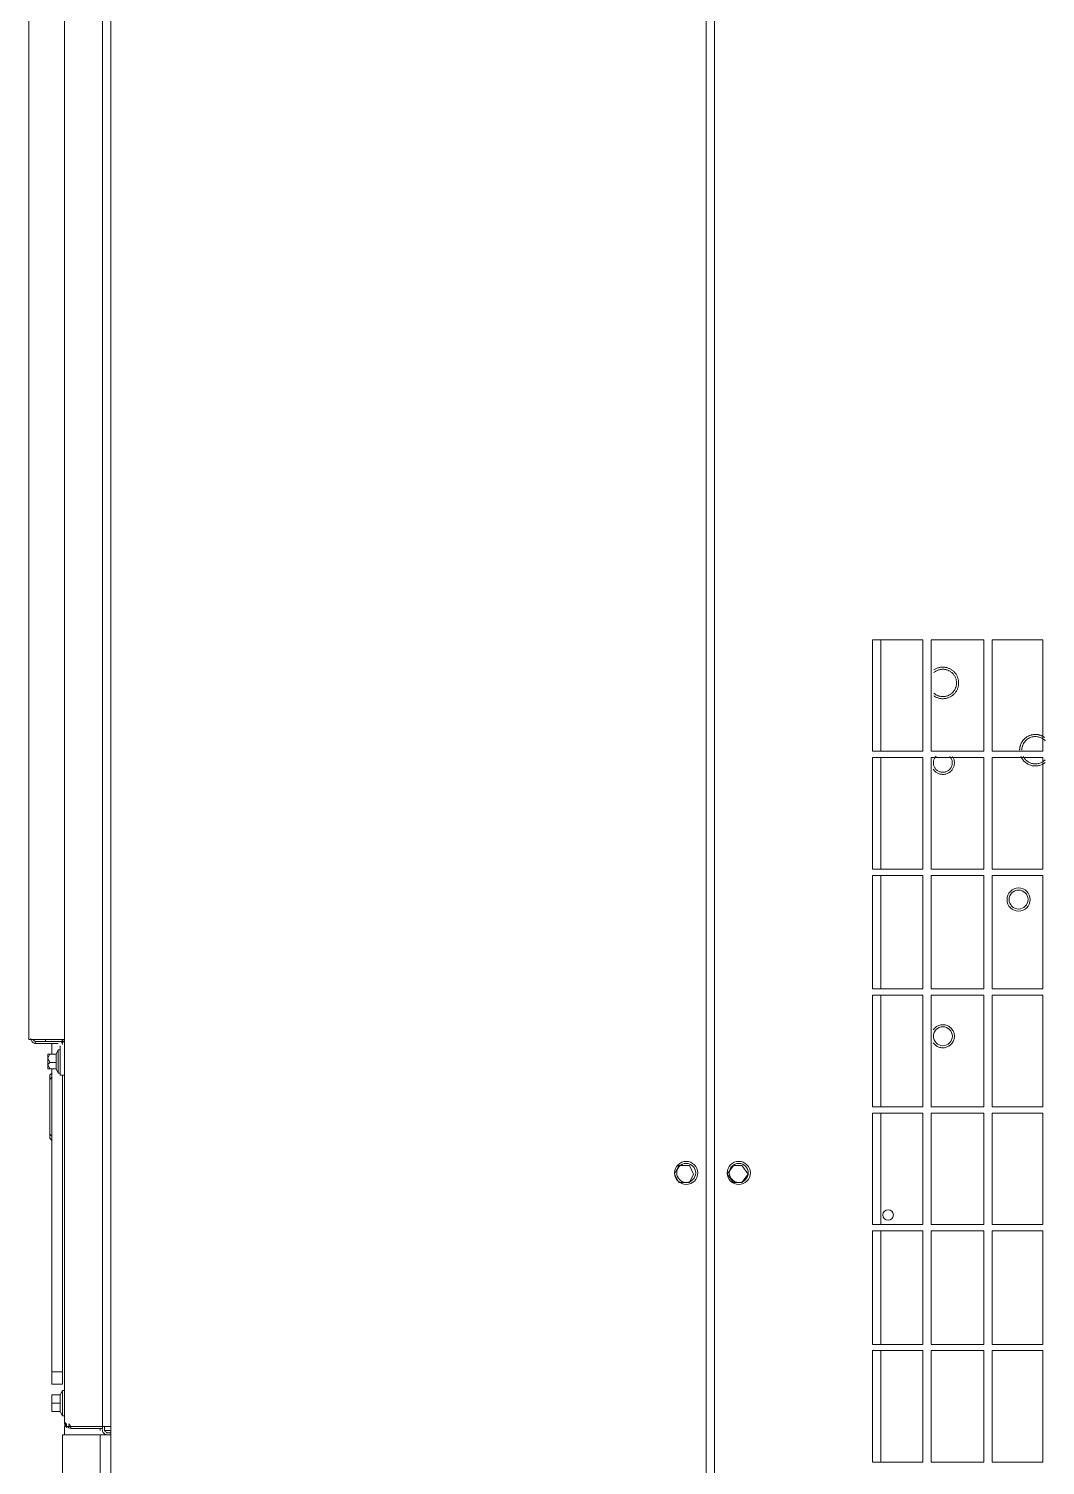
# Model space of a CAD drawing. Extents: x 0 to 160756, y 0 to 229247.
# Drawn here: x 92744 to 93332, y 78941 to 79772 of the extents above; entities that cross this region are included whole.
import ezdxf

# ---------------------------------------------------------------- set-up
doc = ezdxf.new("R2010")
doc.units = 0
doc.header["$LTSCALE"] = 10
doc.layers.add('XCM7Q30CDA-200K$0$xCUP-L40-M03-HVAC-EQ$0$XCUP-L40-HVAC-EQ$0$XCUP-L40-HVAC-EQ$0$XCUP-L40-HVAC-機房EQ$0$U-CDA-EQ', color=3, linetype='Continuous', lineweight=25)

# ---------------------------------------------------------------- blocks, each defined once
blk = doc.blocks.new('XCM7Q30CDA-200K$0$xCUP-L40-M03-HVAC-EQ$0$XCUP-L40-HVAC-EQ$0$XCUP-L40-HVAC-EQ$0$E315n')
at = {"layer": 'XCM7Q30CDA-200K$0$xCUP-L40-M03-HVAC-EQ$0$XCUP-L40-HVAC-EQ$0$XCUP-L40-HVAC-EQ$0$XCUP-L40-HVAC-機房EQ$0$U-CDA-EQ', "lineweight": 0}
for points in [[(666.78, 4995.13), (668, 4995.13)], [(666.78, 4995.13), (666.78, 4981.75)], [(669.83, 4997.57), (669.51, 4997.55), (669.21, 4997.5), (668.92, 4997.43), (668.51, 4997.27), (668.13, 4997.05), (667.78, 4996.78), (667.48, 4996.46), (667.22, 4996.1), (667.02, 4995.71), (666.88, 4995.28), (666.82, 4994.99), (666.79, 4994.68)], [(668, 4995.13), (668, 4989.05)], [(668.99, 4996.14), (668.67, 4995.93), (668.37, 4995.62), (668.18, 4995.31), (668.07, 4995.02), (668.01, 4994.71)], [(2215.89, 4998.78), (669.22, 4998.78)], [(669.22, 4998.78), (669.22, 4997.57)], [(669.22, 4997.57), (669.22, 4995.13)], [(669.22, 4995.13), (669.22, 4978.1)], [(660.7, 4987.83), (652.18, 4987.83)], [(652.18, 4986.62), (652.18, 4987.83)], [(654.62, 4987.83), (652.18, 4986.62)], [(655.83, 4986.62), (654.62, 4987.83)], [(658.27, 4987.83), (655.83, 4986.62)], [(660.7, 4986.62), (658.27, 4987.83)], [(660.7, 4987.83), (660.7, 4986.62)], [(668, 4989.05), (669.22, 4989.05)], [(668, 4978.1), (668, 4989.05)], [(440.47, 4979.32), (15.82, 4979.32)], [(440.47, 4957.41), (440.47, 4979.32)], [(453.85, 4980.53), (451.42, 4979.32)], [(451.42, 4979.32), (466.02, 4979.32)], [(451.42, 4979.32), (451.42, 4978.1)], [(463.59, 4985.4), (453.85, 4985.4)], [(453.85, 4980.53), (453.85, 4985.4)], [(456.28, 4985.4), (453.85, 4985.4)], [(458.72, 4980.53), (453.85, 4980.53)], [(458.72, 4985.4), (456.28, 4985.4)], [(458.72, 4980.53), (458.72, 4985.4)], [(461.15, 4985.4), (458.72, 4985.4)], [(463.59, 4980.53), (458.72, 4980.53)], [(463.59, 4985.4), (461.15, 4985.4)], [(463.59, 4985.4), (463.59, 4980.53)], [(463.59, 4980.53), (466.02, 4979.32)], [(466.02, 4979.32), (466.02, 4978.1)], [(469.67, 4985.4), (507.39, 4985.4)], [(469.67, 4985.4), (469.67, 4979.32)], [(469.67, 4979.32), (648.53, 4979.32)], [(476.97, 4979.32), (476.97, 4985.4)], [(652.18, 4985.4), (507.39, 4985.4)], [(612.03, 4986.62), (610.81, 4985.4)], [(648.53, 4986.62), (612.03, 4986.62)], [(614.46, 4986.62), (613.25, 4985.4)], [(615.68, 4986.62), (624.2, 4986.62)], [(625.41, 4986.62), (626.63, 4986.62)], [(626.63, 4986.62), (627.85, 4986.62)], [(627.85, 4986.62), (630.28, 4986.62)], [(630.28, 4986.62), (633.93, 4986.62)], [(633.93, 4986.62), (636.36, 4986.62)], [(636.36, 4986.62), (637.58, 4986.62)], [(637.58, 4986.62), (640.02, 4986.62)], [(640.02, 4986.62), (644.88, 4986.62)], [(646.1, 4986.62), (647.32, 4985.4)], [(648.53, 4986.62), (649.75, 4985.4)], [(665.57, 4980.53), (648.53, 4980.53)], [(648.53, 4978.1), (648.53, 4980.53)], [(649.75, 4981.75), (652.18, 4982.97)], [(649.75, 4981.75), (663.13, 4981.75)], [(649.75, 4980.53), (649.75, 4981.75)], [(649.75, 4980.53), (663.13, 4980.53)], [(652.18, 4982.97), (652.18, 4986.62)], [(652.18, 4982.97), (655.83, 4982.97)], [(655.83, 4982.97), (655.83, 4986.62)], [(655.83, 4982.97), (660.7, 4982.97)], [(660.7, 4982.97), (660.7, 4986.62)], [(666.78, 4985.4), (660.7, 4985.4)], [(663.13, 4981.75), (660.7, 4982.97)], [(663.13, 4980.53), (663.13, 4981.75)], [(666.18, 4979.32), (666.54, 4979.35), (666.89, 4979.46), (667.2, 4979.63), (667.53, 4979.91), (667.78, 4980.27), (667.92, 4980.6), (667.99, 4980.95)], [(666.18, 4978.1), (666.52, 4978.12), (666.85, 4978.17), (667.17, 4978.27), (667.48, 4978.39), (667.77, 4978.55), (668.13, 4978.81), (668.45, 4979.12), (668.72, 4979.47), (668.89, 4979.76)], [(666.78, 4979.32), (668, 4979.32)], [(440.47, 4978.1), (445.33, 4978.1)], [(448.38, 4978.1), (447.94, 4978.08), (447.52, 4978.01), (447.11, 4977.91), (446.72, 4977.76), (446.35, 4977.58), (446, 4977.37), (445.67, 4977.12), (445.37, 4976.85), (445.09, 4976.55), (444.85, 4976.22), (444.63, 4975.87), (444.45, 4975.5), (444.31, 4975.1), (444.2, 4974.7), (444.14, 4974.27), (444.12, 4973.84)], [(444.12, 4974.45), (445.33, 4974.45)], [(444.12, 4974.45), (444.12, 4956.2)], [(447.16, 4978.1), (446.86, 4978.08), (446.56, 4978.04), (446.27, 4977.96), (445.9, 4977.82), (445.56, 4977.64), (445.23, 4977.41), (444.95, 4977.14), (444.69, 4976.83)], [(446.55, 4976.88), (445.33, 4976.88)], [(445.33, 4976.88), (445.33, 4974.45)], [(446.55, 4975.66), (445.33, 4974.45)], [(445.33, 4974.45), (445.33, 4956.2)], [(446.08, 4975.79), (445.97, 4975.49)], [(447.77, 4978.1), (446.55, 4976.88)], [(446.72, 4975.54), (446.62, 4975.25)], [(2241.44, 4978.1), (447.77, 4978.1)], [(386.93, 4957.41), (440.47, 4957.41)], [(440.47, 4951.33), (440.47, 4957.41)], [(443.51, 4956.2), (443.2, 4956.18), (442.9, 4956.13), (442.6, 4956.06), (442.19, 4955.9), (441.81, 4955.68), (441.46, 4955.41), (441.16, 4955.09), (440.91, 4954.73), (440.71, 4954.34), (440.56, 4953.91), (440.5, 4953.62), (440.47, 4953.31)], [(441.68, 4953.76), (441.68, 4951.33)], [(443.51, 4954.98), (443.14, 4954.94), (442.8, 4954.84), (442.49, 4954.67), (442.16, 4954.38), (441.9, 4954.03), (441.77, 4953.7), (441.69, 4953.34)], [(444.12, 4957.41), (442.9, 4957.41)], [(445.33, 4954.98), (442.9, 4954.98)], [(445.33, 4954.98), (442.9, 4954.98)], [(445.33, 4954.98), (442.9, 4954.98)], [(442.9, 4951.33), (442.9, 4954.98)], [(444.12, 4956.2), (445.33, 4956.2)], [(2246.31, 4956.2), (445.33, 4956.2)], [(445.33, 4956.2), (445.33, 4951.33)], [(445.33, 4951.33), (24.34, 4951.33)], [(2242.66, 4951.33), (445.33, 4951.33)], [(586.48, 4622.78), (591.34, 4625.21)], [(586.48, 4616.69), (586.48, 4622.78)], [(591.34, 4625.21), (596.21, 4622.78)], [(596.21, 4622.78), (596.21, 4616.69)], [(591.34, 4614.26), (586.48, 4616.69)], [(596.21, 4616.69), (591.34, 4614.26)], [(24.34, 4606.96), (2471.41, 4606.96)], [(2472.62, 4602.09), (24.34, 4602.09)], [(586.48, 4591.14), (591.34, 4594.79)], [(586.48, 4586.27), (586.48, 4591.14)], [(591.34, 4594.79), (596.21, 4591.14)], [(596.21, 4591.14), (596.21, 4586.27)], [(591.34, 4582.62), (586.48, 4586.27)], [(596.21, 4586.27), (591.34, 4582.62)], [(424.65, 4481.63), (424.65, 4510.84)], [(424.65, 4510.84), (489.14, 4510.84)], [(489.14, 4505.97), (424.65, 4505.97)], [(489.14, 4510.84), (489.14, 4481.63)], [(492.79, 4481.63), (492.79, 4510.84)], [(492.79, 4510.84), (558.49, 4510.84)], [(558.49, 4505.97), (492.79, 4505.97)], [(558.49, 4510.84), (558.49, 4481.63)], [(562.14, 4510.84), (626.63, 4510.84)], [(562.14, 4481.63), (562.14, 4510.84)], [(626.63, 4505.97), (562.14, 4505.97)], [(626.63, 4510.84), (626.63, 4481.63)], [(630.28, 4510.84), (694.77, 4510.84)], [(630.28, 4481.63), (630.28, 4510.84)], [(694.77, 4505.97), (630.28, 4505.97)], [(694.77, 4510.84), (694.77, 4481.63)], [(698.42, 4510.84), (764.12, 4510.84)], [(698.42, 4481.63), (698.42, 4510.84)], [(764.12, 4505.97), (698.42, 4505.97)], [(764.12, 4510.84), (764.12, 4481.63)], [(767.77, 4510.84), (832.26, 4510.84)], [(767.77, 4481.63), (767.77, 4510.84)], [(832.26, 4505.97), (767.77, 4505.97)], [(832.26, 4510.84), (832.26, 4481.63)], [(835.91, 4510.84), (900.4, 4510.84)], [(835.91, 4481.63), (835.91, 4510.84)], [(900.4, 4505.97), (835.91, 4505.97)], [(900.4, 4510.84), (900.4, 4481.63)], [(489.14, 4481.63), (424.65, 4481.63)], [(558.49, 4481.63), (492.79, 4481.63)], [(626.63, 4481.63), (562.14, 4481.63)], [(694.77, 4481.63), (630.28, 4481.63)], [(764.12, 4481.63), (698.42, 4481.63)], [(832.26, 4481.63), (767.77, 4481.63)], [(900.4, 4481.63), (835.91, 4481.63)], [(424.65, 4446.35), (424.65, 4476.77)], [(424.65, 4476.77), (489.14, 4476.77)], [(489.14, 4476.77), (489.14, 4446.35)], [(492.79, 4446.35), (492.79, 4476.77)], [(492.79, 4476.77), (558.49, 4476.77)], [(558.49, 4476.77), (558.49, 4446.35)], [(562.14, 4476.77), (626.63, 4476.77)], [(562.14, 4446.35), (562.14, 4476.77)], [(626.63, 4476.77), (626.63, 4446.35)], [(630.28, 4476.77), (694.77, 4476.77)], [(630.28, 4446.35), (630.28, 4476.77)], [(667.32, 4475.64), (666.88, 4475.31), (666.47, 4474.96), (666.09, 4474.57), (665.75, 4474.17), (665.44, 4473.73), (665.17, 4473.28), (664.94, 4472.81), (664.74, 4472.32), (664.58, 4471.82), (664.46, 4471.31), (664.39, 4470.79), (664.35, 4470.26), (664.36, 4469.73), (664.41, 4469.19), (664.5, 4468.66), (664.64, 4468.13), (664.82, 4467.61), (665.04, 4467.11), (665.3, 4466.64), (665.59, 4466.2), (665.91, 4465.78), (666.27, 4465.39), (666.65, 4465.03), (667.06, 4464.7), (667.49, 4464.4), (667.95, 4464.14), (668.42, 4463.91), (668.92, 4463.73), (669.43, 4463.58), (669.96, 4463.47), (670.49, 4463.4), (671.04, 4463.38), (671.59, 4463.4), (672.13, 4463.47), (672.65, 4463.58), (673.17, 4463.73), (673.66, 4463.91), (674.14, 4464.14), (674.59, 4464.4), (675.03, 4464.7), (675.44, 4465.03), (675.82, 4465.39), (676.17, 4465.78), (676.5, 4466.2), (676.79, 4466.64), (677.04, 4467.11), (677.26, 4467.61), (677.44, 4468.13), (677.58, 4468.66), (677.68, 4469.19), (677.73, 4469.73), (677.73, 4470.26), (677.7, 4470.79), (677.62, 4471.31), (677.5, 4471.82), (677.35, 4472.32), (677.15, 4472.81), (676.92, 4473.28), (676.64, 4473.73), (676.34, 4474.17), (676, 4474.57), (675.62, 4474.96), (675.21, 4475.31), (674.77, 4475.64)], [(694.77, 4476.77), (694.77, 4446.35)], [(698.42, 4476.77), (764.12, 4476.77)], [(698.42, 4446.35), (698.42, 4476.77)], [(764.12, 4476.77), (764.12, 4446.35)], [(767.77, 4476.77), (832.26, 4476.77)], [(767.77, 4446.35), (767.77, 4476.77)], [(825.5, 4475.64), (825.14, 4475.38), (824.8, 4475.09), (824.48, 4474.79), (824.18, 4474.47), (823.9, 4474.13), (823.65, 4473.78), (823.42, 4473.41), (823.22, 4473.03), (823.04, 4472.63), (822.88, 4472.22), (822.76, 4471.81), (822.66, 4471.38), (822.59, 4470.95), (822.54, 4470.51), (822.53, 4470.07), (822.54, 4469.62), (822.59, 4469.18), (822.66, 4468.74), (822.76, 4468.32), (822.89, 4467.9), (823.04, 4467.49), (823.22, 4467.1), (823.43, 4466.71), (823.66, 4466.35), (823.91, 4465.99), (824.19, 4465.66), (824.49, 4465.34), (824.81, 4465.04), (825.15, 4464.77), (825.5, 4464.51), (825.88, 4464.27), (826.28, 4464.06), (826.68, 4463.88), (827.1, 4463.73), (827.52, 4463.6), (827.94, 4463.51), (828.38, 4463.44), (828.81, 4463.4), (829.24, 4463.38), (829.68, 4463.4), (830.11, 4463.44), (830.54, 4463.52), (830.96, 4463.61), (831.38, 4463.74), (831.79, 4463.9), (832.19, 4464.08), (832.58, 4464.29), (832.96, 4464.53)], [(833.14, 4473.9), (832.84, 4474.18), (832.52, 4474.44), (832.19, 4474.67), (831.84, 4474.88), (831.48, 4475.06), (831.11, 4475.21), (830.73, 4475.34), (830.34, 4475.43), (829.94, 4475.5), (829.55, 4475.54), (829.14, 4475.55), (828.74, 4475.53), (828.34, 4475.48), (827.94, 4475.4), (827.54, 4475.29), (827.15, 4475.15), (826.78, 4474.98), (826.42, 4474.78), (826.07, 4474.56), (825.75, 4474.31), (825.45, 4474.05), (825.04, 4473.61), (824.79, 4473.3), (824.57, 4472.96), (824.37, 4472.62), (824.2, 4472.25), (824.05, 4471.88), (823.93, 4471.49), (823.84, 4471.1), (823.78, 4470.69), (823.75, 4470.28), (823.75, 4469.87), (823.78, 4469.45), (823.84, 4469.05), (823.93, 4468.65), (824.05, 4468.27), (824.2, 4467.89), (824.37, 4467.53), (824.57, 4467.19), (824.79, 4466.85), (825.04, 4466.54), (825.31, 4466.24), (825.6, 4465.97), (825.91, 4465.71), (826.24, 4465.48), (826.59, 4465.27), (826.96, 4465.08), (827.35, 4464.93), (827.74, 4464.8), (828.14, 4464.7), (828.54, 4464.64), (828.94, 4464.6), (829.34, 4464.6), (829.74, 4464.62), (830.14, 4464.68), (830.53, 4464.76), (830.92, 4464.87), (831.29, 4465.01), (831.66, 4465.17), (832.01, 4465.37), (832.35, 4465.59), (832.68, 4465.83), (832.99, 4466.11)], [(832.26, 4476.77), (832.26, 4446.35)], [(835.91, 4476.77), (900.4, 4476.77)], [(835.91, 4446.35), (835.91, 4476.77)], [(867.95, 4475.26), (867.71, 4474.9), (867.5, 4474.53), (867.3, 4474.15), (867.12, 4473.77), (866.96, 4473.39), (866.81, 4473), (866.69, 4472.6), (866.58, 4472.2), (866.5, 4471.8), (866.43, 4471.4), (866.38, 4470.99), (866.35, 4470.59), (866.33, 4470.18), (866.34, 4469.78), (866.36, 4469.37), (866.4, 4468.97), (866.46, 4468.57), (866.53, 4468.17), (866.63, 4467.77), (866.74, 4467.38), (866.87, 4467), (867.01, 4466.62), (867.17, 4466.24), (867.36, 4465.87), (867.55, 4465.51), (867.77, 4465.16), (868, 4464.81), (868.25, 4464.48), (868.51, 4464.15), (868.8, 4463.83), (869.1, 4463.53), (869.41, 4463.24), (869.74, 4462.96), (870.08, 4462.7), (870.43, 4462.46), (870.78, 4462.23), (871.14, 4462.03), (871.51, 4461.84), (871.89, 4461.67), (872.27, 4461.52), (872.66, 4461.38), (873.05, 4461.27), (873.45, 4461.17), (873.85, 4461.09), (874.25, 4461.03), (874.65, 4460.98), (875.05, 4460.95), (875.46, 4460.95), (875.86, 4460.95), (876.27, 4460.98), (876.67, 4461.03), (877.07, 4461.09), (877.47, 4461.17), (877.87, 4461.27), (878.26, 4461.38), (878.64, 4461.52), (879.03, 4461.67), (879.4, 4461.84), (879.77, 4462.03), (880.14, 4462.23), (880.49, 4462.46), (880.84, 4462.7), (881.18, 4462.96), (881.51, 4463.24), (881.82, 4463.53), (882.12, 4463.83), (882.4, 4464.15), (882.67, 4464.48), (882.92, 4464.81), (883.15, 4465.16), (883.36, 4465.51), (883.56, 4465.87), (883.74, 4466.24), (883.9, 4466.62), (884.05, 4467), (884.18, 4467.38), (884.29, 4467.77), (884.38, 4468.17), (884.46, 4468.57), (884.52, 4468.97), (884.56, 4469.37), (884.58, 4469.78), (884.58, 4470.18), (884.57, 4470.59), (884.54, 4470.99), (884.49, 4471.4), (884.42, 4471.8), (884.33, 4472.2), (884.23, 4472.6), (884.1, 4473), (883.96, 4473.39), (883.8, 4473.77), (883.62, 4474.15), (883.42, 4474.53), (883.2, 4474.9), (882.97, 4475.26)], [(869.57, 4475.36), (869.31, 4475.05), (869.07, 4474.74), (868.85, 4474.42), (868.65, 4474.09), (868.46, 4473.76), (868.29, 4473.42), (868.14, 4473.07), (868, 4472.72), (867.89, 4472.36), (867.79, 4472), (867.71, 4471.63), (867.64, 4471.27), (867.59, 4470.9), (867.56, 4470.53), (867.55, 4470.16), (867.56, 4469.79), (867.58, 4469.42), (867.62, 4469.05), (867.67, 4468.68), (867.75, 4468.31), (867.84, 4467.95), (867.95, 4467.6), (868.07, 4467.24), (868.22, 4466.9), (868.38, 4466.55), (868.55, 4466.22), (868.75, 4465.89), (868.96, 4465.57), (869.18, 4465.26), (869.43, 4464.96), (869.69, 4464.66), (870.26, 4464.11), (870.57, 4463.86), (870.88, 4463.63), (871.2, 4463.41), (871.52, 4463.21), (871.86, 4463.03), (872.2, 4462.86), (872.55, 4462.72), (872.9, 4462.59), (873.26, 4462.47), (873.62, 4462.38), (873.98, 4462.3), (874.35, 4462.24), (874.72, 4462.2), (875.09, 4462.17), (875.46, 4462.16), (875.83, 4462.17), (876.2, 4462.2), (876.57, 4462.24), (876.93, 4462.3), (877.3, 4462.38), (877.66, 4462.47), (878.02, 4462.59), (878.37, 4462.72), (878.72, 4462.86), (879.06, 4463.03), (879.39, 4463.21), (879.72, 4463.41), (880.04, 4463.63), (880.35, 4463.86), (880.65, 4464.11), (880.95, 4464.38), (881.49, 4464.96), (881.73, 4465.26), (881.96, 4465.57), (882.17, 4465.89), (882.36, 4466.22), (882.54, 4466.55), (882.7, 4466.9), (882.84, 4467.24), (882.97, 4467.6), (883.08, 4467.95), (883.17, 4468.31), (883.24, 4468.68), (883.3, 4469.05), (883.34, 4469.42), (883.36, 4469.79), (883.36, 4470.16), (883.35, 4470.53), (883.32, 4470.9), (883.27, 4471.27), (883.21, 4471.63), (883.13, 4472), (883.03, 4472.36), (882.91, 4472.72), (882.78, 4473.07), (882.63, 4473.42), (882.46, 4473.76), (882.27, 4474.09), (882.07, 4474.42), (881.84, 4474.74), (881.6, 4475.05), (881.35, 4475.36)], [(900.4, 4476.77), (900.4, 4446.35)], [(489.14, 4446.35), (424.65, 4446.35)], [(424.65, 4412.28), (424.65, 4441.48)], [(424.65, 4441.48), (489.14, 4441.48)], [(489.14, 4441.48), (489.14, 4412.28)], [(558.49, 4446.35), (492.79, 4446.35)], [(492.79, 4412.28), (492.79, 4441.48)], [(492.79, 4441.48), (558.49, 4441.48)], [(558.49, 4441.48), (558.49, 4412.28)], [(626.63, 4446.35), (562.14, 4446.35)], [(562.14, 4412.28), (562.14, 4441.48)], [(562.14, 4441.48), (626.63, 4441.48)], [(626.63, 4441.48), (626.63, 4412.28)], [(694.77, 4446.35), (630.28, 4446.35)], [(630.28, 4412.28), (630.28, 4441.48)], [(630.28, 4441.48), (694.77, 4441.48)], [(694.77, 4441.48), (694.77, 4412.28)], [(764.12, 4446.35), (698.42, 4446.35)], [(698.42, 4412.28), (698.42, 4441.48)], [(698.42, 4441.48), (764.12, 4441.48)], [(764.12, 4441.48), (764.12, 4412.28)], [(832.26, 4446.35), (767.77, 4446.35)], [(767.77, 4441.48), (832.26, 4441.48)], [(767.77, 4412.28), (767.77, 4441.48)], [(832.26, 4441.48), (832.26, 4412.28)], [(900.4, 4446.35), (835.91, 4446.35)], [(835.91, 4441.48), (900.4, 4441.48)], [(835.91, 4412.28), (835.91, 4441.48)], [(900.4, 4441.48), (900.4, 4412.28)], [(833.18, 4425.03), (832.68, 4424.82), (832.2, 4424.57), (831.73, 4424.31), (831.29, 4424.01), (830.86, 4423.69), (830.46, 4423.35), (830.07, 4422.99), (829.71, 4422.61), (829.37, 4422.2), (829.05, 4421.78), (828.76, 4421.33), (828.49, 4420.88), (828.25, 4420.4), (828.04, 4419.91), (827.86, 4419.4), (827.7, 4418.89), (827.58, 4418.36), (827.49, 4417.83), (827.43, 4417.3), (827.4, 4416.77), (827.4, 4416.24), (827.43, 4415.71), (827.49, 4415.19), (827.59, 4414.67), (827.71, 4414.15), (827.86, 4413.65), (828.05, 4413.15), (828.26, 4412.66), (828.5, 4412.19), (828.77, 4411.72), (829.07, 4411.28), (829.39, 4410.84)], [(833.13, 4423.68), (832.7, 4423.46), (832.28, 4423.21), (831.89, 4422.94), (831.51, 4422.65), (831.15, 4422.34), (830.82, 4422.01), (830.5, 4421.66), (830.2, 4421.29), (829.93, 4420.91), (829.68, 4420.51), (829.46, 4420.09), (829.26, 4419.66), (829.08, 4419.22), (828.93, 4418.77), (828.81, 4418.3), (828.72, 4417.83), (828.66, 4417.35), (828.62, 4416.87), (828.62, 4416.39), (828.64, 4415.91), (828.69, 4415.44), (828.77, 4414.98), (828.87, 4414.52), (829.01, 4414.06), (829.17, 4413.62), (829.36, 4413.19), (829.57, 4412.76), (829.81, 4412.35), (830.07, 4411.96), (830.36, 4411.58), (830.67, 4411.21), (831.01, 4410.87)], [(843.79, 4411), (844.16, 4411.53), (844.49, 4412.08), (844.78, 4412.64), (844.91, 4412.93), (845.03, 4413.23), (845.14, 4413.52), (845.24, 4413.82), (845.32, 4414.12), (845.4, 4414.43), (845.47, 4414.73), (845.53, 4415.04), (845.57, 4415.35), (845.61, 4415.66), (845.63, 4415.97), (845.64, 4416.29), (845.65, 4416.6), (845.64, 4416.91), (845.62, 4417.23), (845.59, 4417.54), (845.55, 4417.85), (845.5, 4418.17), (845.44, 4418.48), (845.37, 4418.78), (845.28, 4419.09), (845.19, 4419.4), (845.08, 4419.7), (844.97, 4420), (844.84, 4420.3), (844.7, 4420.59), (844.55, 4420.88), (844.23, 4421.43), (843.86, 4421.96), (843.47, 4422.45), (843.05, 4422.92), (842.59, 4423.35), (842.11, 4423.75), (841.6, 4424.12), (841.07, 4424.45), (840.51, 4424.74), (839.94, 4425), (839.65, 4425.11), (839.35, 4425.21), (839.05, 4425.31), (838.74, 4425.39), (838.43, 4425.46), (838.12, 4425.52), (837.81, 4425.57), (837.49, 4425.61), (837.17, 4425.64), (836.85, 4425.66), (836.52, 4425.66)], [(842.03, 4410.87), (842.45, 4411.3), (842.82, 4411.75), (843.16, 4412.23), (843.46, 4412.73), (843.72, 4413.25), (843.94, 4413.79), (844.12, 4414.33), (844.26, 4414.89), (844.35, 4415.46), (844.41, 4416.03), (844.42, 4416.32), (844.43, 4416.61), (844.42, 4416.9), (844.4, 4417.19), (844.37, 4417.48), (844.33, 4417.77), (844.28, 4418.06), (844.22, 4418.35), (844.06, 4418.92), (843.86, 4419.48), (843.62, 4420.03), (843.34, 4420.55), (843.02, 4421.04), (842.67, 4421.51), (842.29, 4421.94), (841.88, 4422.35), (841.44, 4422.73), (840.98, 4423.07), (840.49, 4423.38), (839.99, 4423.65), (839.46, 4423.88), (838.91, 4424.08), (838.35, 4424.23), (837.78, 4424.35), (837.49, 4424.39), (837.19, 4424.42), (836.89, 4424.44), (836.59, 4424.45)], [(489.14, 4412.28), (424.65, 4412.28)], [(558.49, 4412.28), (492.79, 4412.28)], [(626.63, 4412.28), (562.14, 4412.28)], [(694.77, 4412.28), (630.28, 4412.28)], [(764.12, 4412.28), (698.42, 4412.28)], [(832.26, 4412.28), (767.77, 4412.28)], [(900.4, 4412.28), (835.91, 4412.28)]]:
    blk.add_lwpolyline(points, dxfattribs=at)
for centre, radius in [((591.95, 4618.52), 6.69), ((591.95, 4618.52), 5.48), ((591.95, 4588.1), 6.69), ((591.95, 4588.1), 5.48), ((567.62, 4501.71), 3.04), ((671.04, 4470.07), 5.48), ((750.13, 4426.27), 6.69), ((750.13, 4426.27), 5.48)]:
    blk.add_circle(centre, radius, dxfattribs=at)
blk = doc.blocks.new('XCM7Q30CDA-200K')
at = {"layer": 'XCM7Q30CDA-200K$0$xCUP-L40-M03-HVAC-EQ$0$XCUP-L40-HVAC-EQ$0$XCUP-L40-HVAC-EQ$0$XCUP-L40-HVAC-機房EQ$0$U-CDA-EQ', "rotation": 90}
blk.add_blockref('XCM7Q30CDA-200K$0$xCUP-L40-M03-HVAC-EQ$0$XCUP-L40-HVAC-EQ$0$XCUP-L40-HVAC-EQ$0$E315n', (97743.25, 78518.29), dxfattribs=at)

msp = doc.modelspace()

# ---------------------------------------------------------------- block references
msp.add_blockref('XCM7Q30CDA-200K', (0, 0))

doc.saveas('drawing.dxf')
